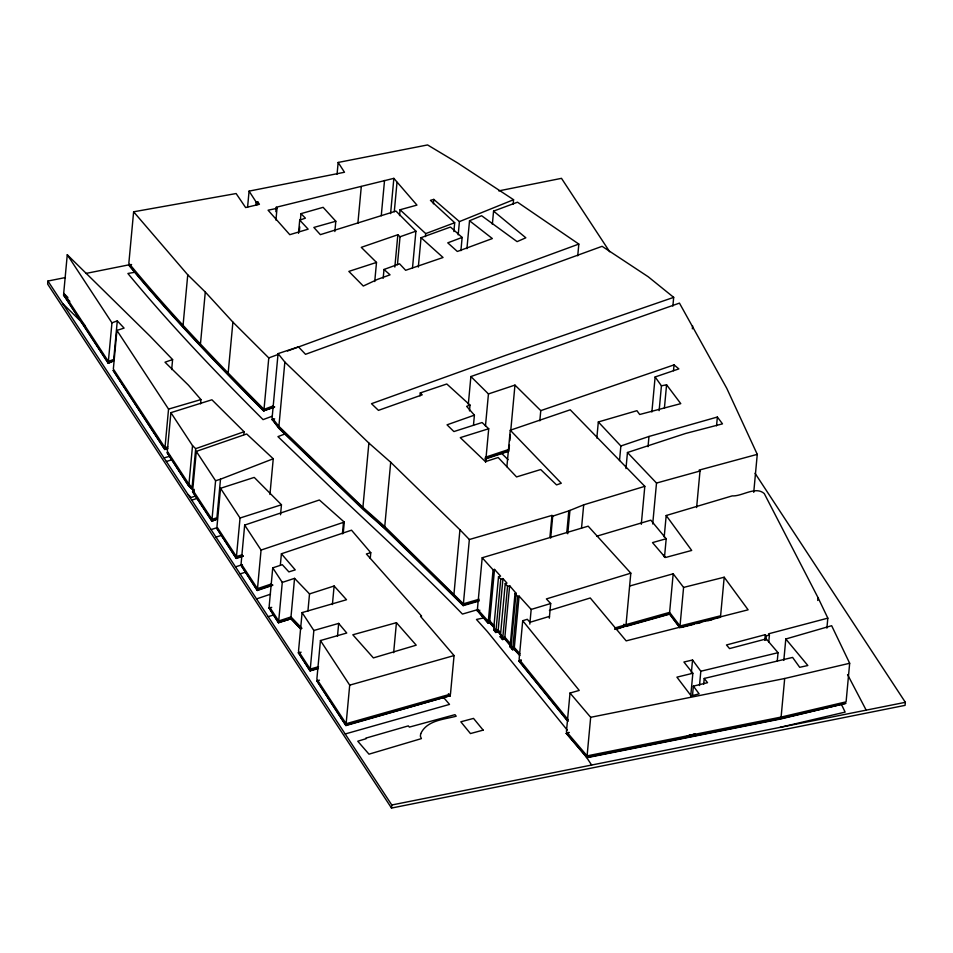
<?xml version="1.0" encoding="UTF-8"?>
<svg xmlns="http://www.w3.org/2000/svg" width="953" height="953" viewBox="0 0 953 953"><rect width="100%" height="100%" fill="white"/><g stroke="black" fill="none" stroke-linecap="round" stroke-linejoin="round"><path stroke-width="1.43" d="M65.435 277.537L47.936 281.04L47.65 284.089L391.504 808.061L905.064 705.363L905.35 702.313L755.062 473.307M108.201 363.248L113.574 360.901L108.201 363.248L63.553 294.799L67.758 298.944M108.368 361.413L111.954 322.841L117.29 320.863L113.717 359.436L108.368 361.413L63.696 293.333L67.27 254.761L150.097 336.206L172.6 359.567L171.671 369.573M117.29 320.863L124.093 328.106L116.921 330.417L113.347 368.99L164.976 447.672L167.788 446.838M263.85 411.184C216.915 364.225 170.98 316.289 128.679 265.053L128.726 264.577C171.028 315.8 216.962 363.736 263.886 410.695L274.547 407.229M513.155 204.121L513.572 199.713L457.583 162.927L427.575 144.939L338.16 162.451L344.498 172.255L249.078 191.124L256.143 202.048L257.644 201.702L259.442 204.287L245.636 207.563L236.118 193.542L133.623 211.792L128.846 263.219C171.147 314.442 217.081 362.378 264.017 409.349L273.38 405.883M164.809 449.506L113.204 370.467L164.809 449.506L167.621 448.672M164.976 447.672L168.55 409.099L116.921 330.417M170.897 412.661L167.311 451.234L188.944 484.195L192.101 487.245L195.675 448.672L192.53 445.623L170.897 412.661L211.911 399.784L244.087 431.745L243.825 434.604M182.976 326.26L187.753 274.821L133.623 211.792M200.511 343.449L205.288 292.023L187.753 274.821M188.777 486.042L167.18 452.699L188.777 486.042L191.922 489.08L188.813 485.673M188.944 484.195L192.53 445.623M200.559 403.869L200.952 399.581L188.42 385.155L165 362.2L172.6 359.567M211.84 521.172L216.784 519.242L211.84 521.172L192.554 491.784L194.174 490.855M273.249 458.774L220.5 479.192L216.927 517.777L212.007 519.337L192.72 489.949L196.306 451.377L246.672 433.96L273.249 458.774L269.937 494.488M212.007 519.337L215.581 480.753L196.306 451.377M228.124 373.54L232.901 322.114L205.288 292.023M280.527 514.775L281.457 504.768L254.237 477.405L220.536 488.293L216.95 526.878L236.451 556.588L241.979 554.825M247.577 207.277L249.078 191.124M255.869 204.99L256.143 202.048M257.37 204.645L257.644 201.702M236.284 558.422L216.819 528.343L236.284 558.422L243.194 556.218M236.451 556.588L240.037 518.015L220.536 488.293M343.223 533.549L344.283 522.113L319.374 499.991L244.671 525.091L241.097 563.664L257.489 588.644L271.45 583.939M275.846 211.661L276.263 207.254L393.851 178.354L416.949 205.098L400.069 209.755L399.533 215.628M275.929 220.095L277.025 208.338L276.263 207.254M264.017 409.349L268.782 357.911L232.901 322.114M463.218 605.643L384.571 528.403L362.748 509.188L278.717 428.195L271.998 419.129L278.776 427.587L335.933 482.575C378.663 523.066 422.286 562.699 463.265 605.036L463.218 605.643L478.99 601.057M672.866 306.127L673.688 297.36L648.195 276.751L602.105 246.315L305.52 354.313L298.468 346.856L278.073 353.611L272.105 417.902L278.895 426.348L362.914 507.353L384.738 526.568L463.384 603.809L479.156 599.223M257.322 590.479L240.954 565.129L257.322 590.479L272.677 585.309M257.489 588.644L261.062 550.072L244.671 525.091M278.895 426.348L284.852 362.069L278.073 353.611M298.492 233.33L299.718 220.107L305.401 218.177L300.981 213.651L323.127 207.337L335.813 221.251L334.86 231.531M299.337 231.281L299.754 226.874M300.29 220.989L300.981 213.651M278.538 622.809L269.02 607.895L278.538 622.809L290.82 618.759L300.791 629.135M370.252 558.434L370.777 552.716L351.526 530.19L281.397 553.776L295.251 569.882L288.878 571.895L282.326 564.712L272.737 567.845L269.163 606.418L278.705 620.975L290.987 616.925L301.958 628.337M280.337 565.212L281.397 553.776M278.705 620.975L282.279 582.402L272.737 567.845M290.82 618.759L278.574 622.44M290.987 616.925L294.56 578.352L282.279 582.402M337.064 174.196L338.16 162.451M310.094 670.9L298.384 652.638L310.094 670.9L318.373 668.541M294.56 578.352L309.522 593.91L334.122 586L346.523 599.735L302.101 612.588L298.515 651.161L310.261 669.066L318.54 666.707M307.926 611.064L309.522 593.91M310.261 669.066L313.847 630.493L302.101 612.588M357.887 223.276L361.294 186.538M345.963 725.555L316.73 680.585L345.963 725.555L450.34 695.607L345.987 725.185M313.847 630.493L338.672 623.405L346.761 633.018L320.446 640.547L316.861 679.12L346.13 723.708L450.471 694.141L454.057 655.569L420.523 616.365L421.619 616.15L366.369 553.967L370.777 552.716M332.394 604.571L334.122 586M342.413 533.787L343.473 522.351L344.283 522.113M337.481 636.259L338.672 623.405M374.743 281.528L376.506 262.42L361.282 247.351L397.842 234.748L400.034 236.773L397.437 264.696M381.26 215.747L384.536 180.486M383.177 278.288L383.999 269.473L399.557 263.802L405.644 270.295L443.05 257.501L421.047 237.69L450.483 227.04L462.134 237.428L460.907 250.651M362.914 507.353L368.882 443.062L284.852 362.069M390.587 213.627L393.851 178.354M346.13 723.708L349.703 685.136L320.446 640.547M394.28 211.733L397.008 182.345M394.84 267.078L397.842 234.748M384.738 526.568L390.706 462.276L368.882 443.062M412.506 267.912L415.913 231.174L395.983 211.078L320.363 234.652L313.859 227.445L335.813 221.251M418.319 267.078L421.047 237.69M425.431 236.558L425.705 233.616L400.069 209.755M433.377 203.799L433.782 199.391L430.422 200.344L454.7 222.728L453.878 231.543M393.649 652.686L396.436 622.678L352.824 634.781L373.385 657.904L416.211 645.181L396.436 622.678M420.011 395.84L420.285 392.922L446.802 383.988L470.008 405.085L469.472 410.922M391.504 808.061L391.79 804.999L47.936 281.04M458.19 234.843L459.417 221.608L433.782 199.391M466.922 248.673L469.519 220.751L481.622 215.723L517.098 241.633L525.842 237.797L493.571 211.113L517.503 202.191L578.828 244.075L577.732 255.833M468.316 404.298L470.889 376.542L679.453 303.114L726.782 388.359L757.266 454.355L753.74 492.344M453.962 594.053L459.93 529.761L390.706 462.276M473.462 425.372L474.403 415.151L466.636 406.335L470.008 405.085M492.344 224.336L493.571 211.113M463.384 603.809L469.352 539.517L459.93 529.761M485.458 426.074L488.448 393.934L470.889 376.542M485.601 462.348L488.71 428.743L482.099 422.524L453.89 431.566L447.04 424.824L474.403 415.151M488.139 623.107L477.298 610.539L488.139 623.107L489.58 622.678L493.928 627.479M614.792 628.015L626.038 624.608L630.815 573.17L588.168 526.175L482.194 557.755L477.417 609.193L488.305 621.273L489.747 620.832L494.095 625.644M488.305 621.273L493.082 569.834L482.194 557.755M489.58 622.678L488.186 622.619M489.747 620.832L494.524 569.406L493.082 569.834M506.877 466.756L510.272 430.232L570.239 409.802L644.812 486.34L641.286 524.329M509.414 445.003L509.009 449.387L485.268 457.285M509.819 440.62L510.367 434.771M510.772 430.399L514.965 385.095L488.448 393.934M495.81 632.494L493.63 629.528L495.81 632.494L498.014 631.839L502.028 636.39L500.301 636.878L502.028 636.39M494.524 569.406L500.611 576.136L498.526 576.744L493.761 628.17L495.977 630.66L498.181 629.993L500.23 632.292M495.977 630.66L500.754 579.221L498.526 576.744M498.014 631.839L495.858 632.006M498.181 629.993L502.958 578.566L500.754 579.221M502.958 578.566L506.972 583.129L505.245 583.617L500.48 635.043L502.779 637.724L504.864 637.14L511.237 644.633L510.248 644.931L515.025 593.505L516.014 593.207L511.237 644.633M511.07 646.468L510.081 646.765L511.07 646.468L504.697 638.975L502.6 639.57L500.349 636.401M502.779 637.724L507.544 586.298L505.245 583.617M504.697 638.975L502.648 639.082M504.864 637.14L509.641 585.714L507.544 586.298M519.73 655.509L514.155 649.362L512.631 649.755L510.129 646.289M519.897 653.675L514.322 647.528L512.809 647.921L517.574 596.495L515.025 593.505M514.155 649.362L512.678 649.279M514.322 647.528L519.087 596.09L517.574 596.495M539.827 420.845L540.768 410.624L514.965 385.095M567.142 720.551L518.968 661.132L521.279 660.06M549.5 616.377L529.987 622.285L527.283 619.295L522.709 620.725L519.135 659.297L568.238 719.86M529.82 624.12L531.178 609.432L519.087 596.09M549.917 537.337L551.954 515.418L469.352 539.517M550.679 538.076L552.704 516.157L551.954 515.418M549.321 618.211L550.691 603.523L546.379 598.925L630.815 573.17M566.773 532.798L568.81 510.879L583.689 504.84L644.812 486.34M567.762 533.775L569.942 510.391M581.521 528.224L583.689 504.84M566.296 733.095L586.953 757.349L780.972 718.55L845.954 703.314L780.936 718.919L586.929 757.706L566.261 733.453L568.929 732.345M522.709 620.725L579.233 690.425L570.013 693.045L566.439 731.618L587.096 755.872L781.103 717.073L846.097 701.837L849.671 663.264L831.659 625.716L785.796 638.998L783.819 660.429M596.828 438.046L598.317 421.965L636.926 410.695L639.689 414.495L680.776 403.643L666.576 384.786L661.43 385.822L655.128 376.959L678.881 368.894L674.045 364.892L540.768 410.624M587.096 755.872L590.669 717.299L570.013 693.045M619.51 460.609L620.868 445.992L598.317 421.965M625.966 468.578L627.455 452.508L685.636 433.448L722.493 423.859L717.371 417.033L648.981 436.462L620.868 445.992M648.028 446.683L648.981 436.462M651.876 412.018L655.128 376.959M659.131 410.66L661.43 385.822M652.71 523.971L656.51 483.052L627.455 452.508M664.408 408.17L666.576 384.786M673.497 370.729L674.045 364.892M664.205 536.944L666.195 515.513L732.19 495.894C742.327 496.513 755.538 485.744 764.294 493.606L818.019 597.626L817.745 600.473M664.479 557.326L666.195 538.755L650.816 520.159L596.792 536.182M692.355 328.821L692.628 325.902M679.834 627.824L669.482 613.839L625.907 626.073M673.187 573.789L683.587 587.417L724.197 577.22L720.611 615.793L680.013 625.99L669.614 612.362L673.187 573.789L629.611 586.035M680.013 625.99L683.587 587.417M696.619 507.556L700.002 471.02L699.133 470.115L757.266 454.355M691.354 672.866L692.545 660.012L683.909 662.025L692.843 673.271L690.722 696.119M716.549 425.8L717.371 417.033M692.438 696.131L693.367 686.136L707.543 682.693L704.219 678.453L792.61 657.427L799.698 667.314L807.834 665.516L785.796 638.998M699.502 685.517L700.824 671.234L692.545 660.012M703.695 684.171L704.219 678.453M764.759 640.38L765.295 634.662L726.472 644.967L729.545 648.576L766.236 638.903L778.041 652.698L777.243 661.275M765.926 640.202L766.319 635.913L765.295 634.662M768.749 642.096L769.416 634.96L768.511 633.828L827.823 618.152L818.019 597.626M781.103 717.073L784.688 678.5L849.671 663.264M826.894 628.158L827.823 618.152M459.417 221.608L513.572 199.713M425.705 233.616L454.7 222.728M462.134 237.428L447.755 242.836L457.357 251.473L492.356 238.56L469.519 220.751M578.828 244.075L287.472 351.014M284.828 434.032L277.942 436.617L335.087 491.605C377.829 532.108 421.452 571.729 462.431 614.077L478.203 609.479M268.782 357.911L278.145 354.456M263.886 410.695L274.595 406.74M272.427 416.151L263.064 419.618C216.128 372.647 170.194 324.711 127.893 273.487L135.159 272.201M197.521 498.181L191.767 500.218M400.034 236.773L415.913 231.174M192.72 489.949L194.305 489.389M192.554 491.784L194.138 491.224M195.675 448.672L244.087 431.745M195.294 496.06L191.148 497.514L188.003 494.464M673.688 297.36L506.162 355.183L371.491 403.691L378.448 410.362L422.227 394.828L420.285 392.922M261.062 550.072L343.473 522.351M257.358 590.11L272.713 584.951M256.536 598.913L270.497 594.207M485.16 458.524L508.89 450.614M485.101 459.132L508.831 451.222M240.144 573.932L245.695 572.074M271.939 419.737L274.655 418.832M268.984 608.264L271.724 607.359M552.704 516.157L568.81 510.879M268.21 616.686L273.69 614.899M376.506 262.42L348.846 271.402L363.296 286.031L377.424 279.42L390.051 274.833L383.999 269.473M215.997 537.135L221.62 535.324M240.037 518.015L281.457 504.768M236.32 558.065L243.218 555.849M235.498 566.856L242.407 564.652M215.581 480.753L220.5 479.192M211.054 529.594L215.974 528.033M284.351 620.737L290.725 618.723M166.358 461.502L171.826 459.787M488.71 428.743L460.287 437.63L485.411 461.633L498.169 457.511L516.562 476.929L540.696 469.543L556.552 484.898L561.281 483.254L510.272 430.232M518.968 661.132L521.243 660.417M766.319 635.913L769.416 634.96M549.416 610.492L590.264 597.984L626.169 640.869L748.117 609.813L724.197 577.22M477.25 611.028L479.859 610.242M614.673 629.373L625.918 625.954L616.031 629.433M531.178 609.432L550.691 603.523M168.55 409.099L200.952 399.581M164.833 449.137L167.657 448.315M164.023 457.928L169.658 456.284M493.594 630.016L495.667 629.409M479.037 600.45L463.265 605.036M298.349 652.996L301.124 652.197M310.13 670.531L318.409 668.172M316.694 680.954L319.469 680.168M454.057 655.569L349.703 685.136M566.261 733.453L568.905 732.702M345.177 733.977L449.518 704.41L442.811 696.572M666.195 538.755L652.507 542.602L664.694 556.814L665.98 557.374L691.699 550.441L666.195 515.513M626.038 624.608L669.614 612.362M669.447 614.197L625.871 626.443L623.881 624.251M656.51 483.052L700.002 471.02M720.48 617.27L679.87 627.467L669.482 613.839M681.24 627.479L693.844 624.31M696.643 623.607L700.848 622.547M707.841 620.796L712.046 619.736M692.843 673.271L676.916 677.154L691.163 695.904L699.145 693.867L693.367 686.136M700.824 671.234L778.041 652.698M780.15 727.342L845.144 712.105L841.356 704.231M277.025 208.338L268.067 210.196L289.783 234.676L308.153 229.173L299.718 220.107M85.865 273.451L129.632 264.696M498.764 190.886L561.496 178.342L609.682 251.771M590.669 717.299L784.688 678.5M391.79 804.999L905.35 702.313M128.679 265.053L131.585 264.541M501.671 453.402L508.056 459.656M63.696 293.333L67.901 297.467M63.517 295.168L69.831 301.374M62.743 303.602L84.829 325.307M290.856 618.402L300.814 628.777M489.628 622.19L493.976 626.991M514.191 648.874L519.778 655.033M498.062 631.351L502.076 635.913M483.409 617.973L476.464 619.462L487.352 631.541L567.285 730.129M500.301 636.878L502.6 639.57M510.248 644.931L512.809 647.921M510.081 646.765L512.631 649.755M448.386 693.736L450.304 695.976M509.641 585.714L516.014 593.207M504.745 638.498L511.118 645.991M519.004 660.763L568.107 721.326M663.467 555.254L665.17 557.576M583.558 752.775L591.622 765.045M67.27 254.761L111.954 322.841M63.553 294.799L108.237 362.879M192.589 491.426L211.864 520.803M847.562 674.593L866.182 710.14M687.447 735.942L695.428 733.917L687.447 735.942M420.714 733.727L420.368 736.157L421.393 738.611L368.99 754.168L357.756 741.22L366.202 738.658L365.726 738.17L408.301 725.888L409.361 727.103L454.974 714.667L456.201 716.215C443.884 719.527 426.884 720.254 420.714 733.727M483.159 730.129L470.437 733.56L460.823 721.79L473.522 718.407L483.159 730.129"/></g></svg>
